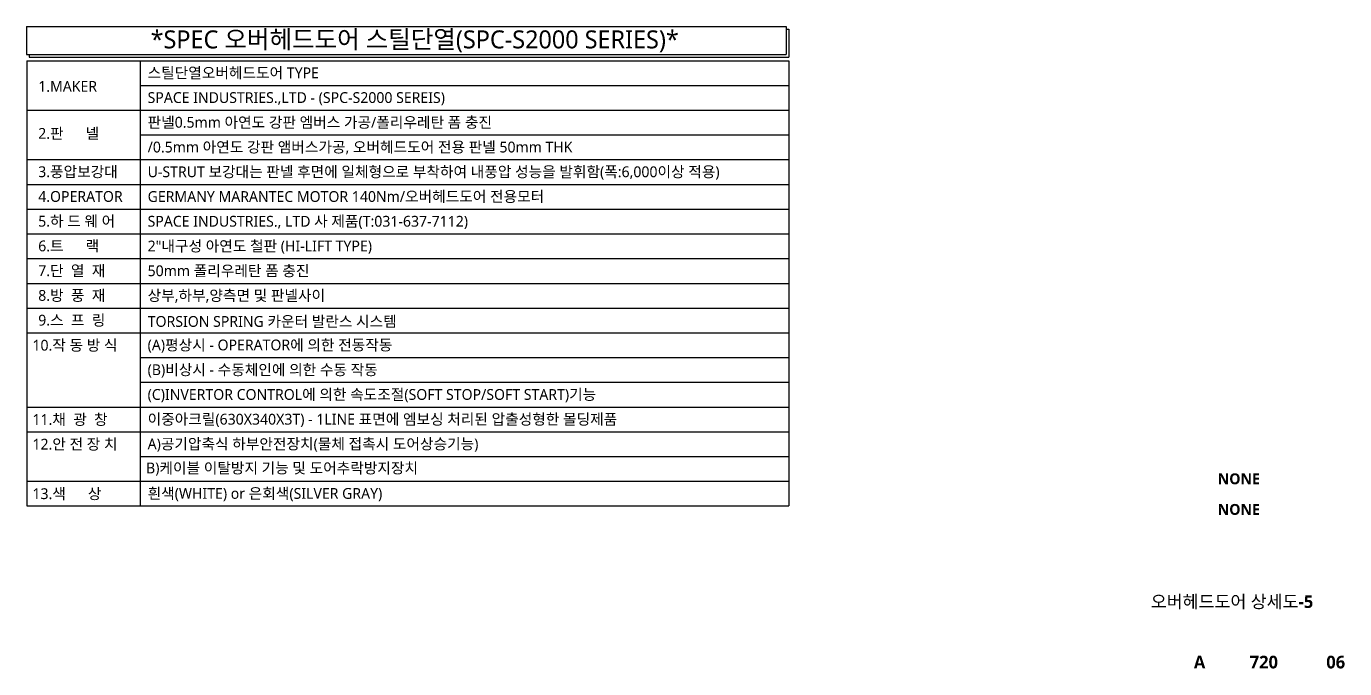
# Model space of a CAD drawing. Header units: millimetres. Extents: x 909 to 159266, y 137 to 21462.
# Drawn here: x 126928 to 141465, y 1019 to 8098 of the extents above; entities that cross this region are included whole.
import ezdxf
from ezdxf.enums import TextEntityAlignment as Align

# ---------------------------------------------------------------- set-up
doc = ezdxf.new("R2010")
doc.units = ezdxf.units.MM
doc.header["$LTSCALE"] = 50
doc.header["$MEASUREMENT"] = 0
for name, color, linetype in [('A-ANNO-TITL', 7, 'Continuous'), ('TEXT', 3, 'Continuous'), ('TEXT4', 4, 'Continuous')]:
    doc.layers.add(name, color=color, linetype=linetype)
doc.styles.add('SH_대대리576', font='')
doc.styles.add('울릉도M', font='NanumGothic.ttf')
doc.styles.get('SH_대대리576').set_extended_font_data('NanumGothic', bold=True)

msp = doc.modelspace()

# ---------------------------------------------------------------- linework, layer by layer
for p, q in [((126927.6, 8097.5), (135304.6, 8097.5)), ((126927.6, 8097.5), (126927.6, 7788.9)), ((135304.6, 8097.5), (135304.6, 7788.9)), ((135304.6, 8068.3), (135333.8, 8068.3)), ((135333.8, 8068.3), (135333.8, 7759.7)), ((126927.6, 7788.9), (135304.6, 7788.9)), ((126931.1, 7719.6), (135333.8, 7719.6)), ((126931.1, 7719.6), (126931.1, 2811.2)), ((126956.9, 7788.9), (126956.9, 7759.7)), ((126956.9, 7759.7), (135333.8, 7759.7)), ((128182.2, 7719.6), (128182.2, 2811.2)), ((135333.8, 7719.6), (135333.8, 2811.2)), ((128182.2, 7447), (135333.8, 7447)), ((126931.1, 7174.3), (135333.8, 7174.3)), ((128182.2, 6901.6), (135333.8, 6901.6)), ((126931.1, 6628.9), (135333.8, 6628.9)), ((126931.1, 6356.2), (135333.8, 6356.2)), ((126931.1, 6083.5), (135333.8, 6083.5)), ((126931.1, 5810.8), (135333.8, 5810.8)), ((126931.1, 5538.1), (135333.8, 5538.1)), ((126931.1, 5265.4), (135333.8, 5265.4)), ((126931.1, 4992.7), (135333.8, 4992.7)), ((126931.1, 4720), (135333.8, 4720)), ((128182.2, 4447.3), (135333.8, 4447.3)), ((128182.2, 4174.6), (135333.8, 4174.6)), ((126931.1, 3901.9), (135333.8, 3901.9)), ((126931.1, 3629.2), (135333.8, 3629.2)), ((128182.2, 3356.5), (135333.8, 3356.5)), ((126931.1, 3083.9), (135333.8, 3083.9)), ((126931.1, 2811.2), (135333.8, 2811.2)), ((126931.1, 2811.2), (135333.8, 2811.2)), ((126931.1, 2811.2), (135333.8, 2811.2))]:
    msp.add_line(p, q)

# ---------------------------------------------------------------- texts
at = {"layer": 'A-ANNO-TITL', "style": 'SH_대대리576'}
for s, height, p in [('NONE', 120, (140298.1, 3111.1)), ('NONE', 120, (140298.1, 2773.4)), ('오버헤드도어 상세도-5', 140, (140222.7, 1758.9)), ('A', 140, (139865, 1090.8)), ('720', 140, (140573.4, 1090.8)), ('06', 140, (141366.3, 1090.8))]:
    msp.add_text(s, height=height, dxfattribs=at).set_placement(p, align=Align.MIDDLE)
at = {"layer": 'TEXT', "color": 4, "style": '울릉도M'}
msp.add_text('*SPEC 오버헤드도어 스틸단열(SPC-S2000 SERIES)*', height=198.079, dxfattribs=at).set_placement((131210.2, 7954.2), align=Align.MIDDLE_CENTER)
at = {"layer": 'TEXT4', "style": '울릉도M'}
for s, height, p in [('스틸단열오버헤드도어 TYPE', 119.095, (128264.8, 7526)), ('1.MAKER', 119.1, (127058.4, 7377.1)), ('SPACE INDUSTRIES.,LTD - (SPC-S2000 SEREIS)', 119.095, (128264.8, 7253.3)), ('2.판      넬', 119.1, (127058.4, 6858.3)), ('판넬0.5mm 아연도 강판 엠버스 가공/폴리우레탄 폼 충진', 119.095, (128264.8, 6980.7)), ('/0.5mm 아연도 강판 앰버스가공, 오버헤드도어 전용 판넬 50mm THK', 119.095, (128264.8, 6708)), ('3.풍압보강대', 119.1, (127058.4, 6436)), ('U-STRUT 보강대는 판넬 후면에 일체형으로 부착하여 내풍압 성능을 발휘함(폭:6,000이상 적용)', 119.095, (128264.8, 6435.3)), ('4.OPERATOR', 119.1, (127058.4, 6163.4)), ('GERMANY MARANTEC MOTOR 140Nm/오버헤드도어 전용모터', 119.095, (128264.8, 6162.6)), ('5.하 드 웨 어', 119.1, (127058.4, 5890.7)), ('SPACE INDUSTRIES., LTD 사 제품(T:031-637-7112)', 119.095, (128264.8, 5889.9)), ('6.트      랙', 119.1, (127058.4, 5618)), ('2"내구성 아연도 철판 (HI-LIFT TYPE)', 119.095, (128264.8, 5617.2)), ('7.단  열  재', 119.1, (127058.4, 5345.3)), ('50mm 폴리우레탄 폼 충진', 119.095, (128264.8, 5344.5)), ('8.방  풍  재', 119.1, (127058.4, 5072.6)), ('상부,하부,양측면 및 판넬사이', 119.095, (128264.8, 5071.8)), ('9.스  프  링', 119.1, (127058.4, 4799.9)), ('TORSION SPRING 카운터 발란스 시스템', 119.095, (128265.9, 4785.8)), ('10.작 동 방 식', 119.1, (126994.7, 4523.6)), ('(A)평상시 - OPERATOR에 의한 전동작동', 119.095, (128264.8, 4526.4)), ('(B)비상시 - 수동체인에 의한 수동 작동', 119.095, (128264.8, 4253.7)), ('(C)INVERTOR CONTROL에 의한 속도조절(SOFT STOP/SOFT START)기능', 119.095, (128264.8, 3981)), ('11.채  광  창', 119.1, (126994.7, 3705.5)), ('이중아크릴(630X340X3T) - 1LINE 표면에 엠보싱 처리된 압출성형한 몰딩제품', 119.095, (128264.8, 3708.3)), ('12.안 전 장 치', 119.1, (126994.7, 3432.8)), ('A)공기압축식 하부안전장치(물체 접촉시 도어상승기능)', 119.095, (128264.8, 3435.6)), ('B)케이블 이탈방지 기능 및 도어추락방지장치', 119.095, (128247.8, 3170.7)), ('13.색      상', 119.095, (126994.7, 2887.4)), ('흰색(WHITE) or 은회색(SILVER GRAY)', 119.095, (128264.8, 2890.2))]:
    msp.add_text(s, height=height, dxfattribs=at).set_placement(p)

doc.saveas('drawing.dxf')
